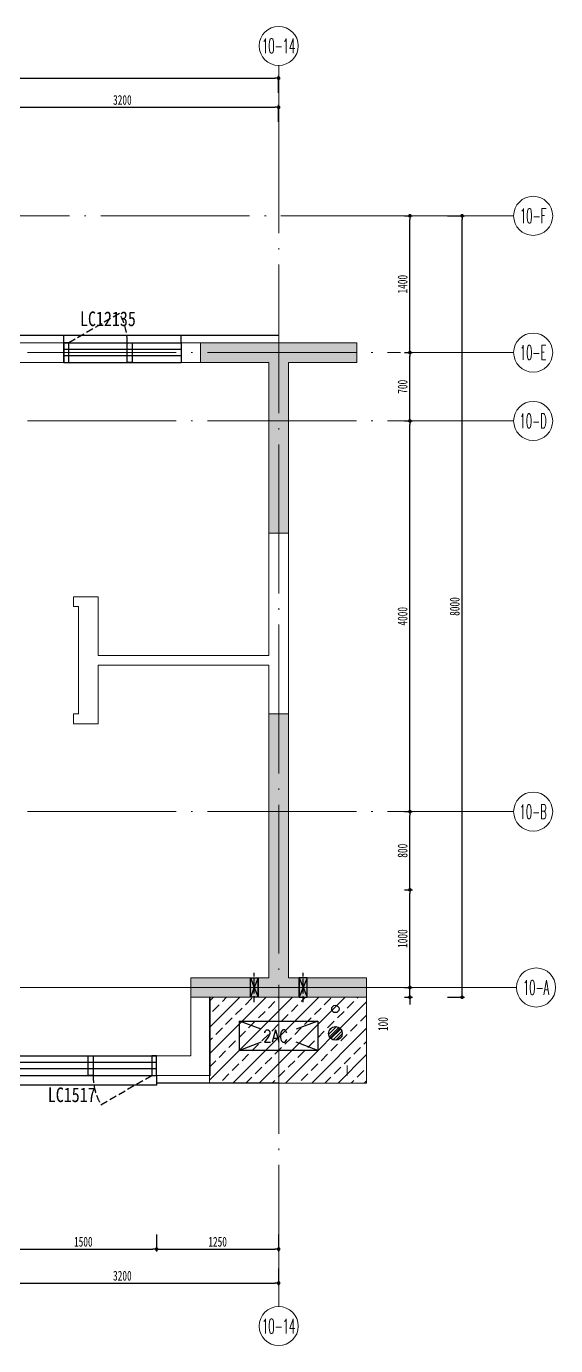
# Model space of a CAD drawing. Header units: millimetres. Extents: x 815519 to 890079, y 147095 to 251022.
# Drawn here: x 870342 to 875761, y 236233 to 249740 of the extents above; entities that cross this region are included whole.
import ezdxf
from ezdxf.enums import TextEntityAlignment as Align

# ---------------------------------------------------------------- set-up
doc = ezdxf.new("R2010")
doc.units = ezdxf.units.MM
doc.header["$LTSCALE"] = 1000
doc.linetypes.add('DASH', pattern=[0.35, 0.25, -0.1])
doc.linetypes.add('DOTE', pattern=[61.468, 50.8, -5.08, 0.508, -5.08])
doc.layers.get('Defpoints').update_dxf_attribs({"color": 1})
for name, color, linetype in [('A-WIND（门窗）', 155, 'Continuous'), ('A-尺寸标注', 53, 'Continuous'), ('DOOR_FIRE', 4, 'Continuous'), ('EQUIP_地漏', 7, 'Continuous'), ('KTIAO', 125, 'Continuous'), ('PIPE-凝结', 150, 'Continuous'), ('PUB_HATCH', 8, 'Continuous'), ('SURFACE', 6, 'Continuous'), ('WINDOW_TEXT', 7, 'Continuous'), ('看线', 163, 'Continuous')]:
    doc.layers.add(name, color=color, linetype=linetype)
for name, color, linetype, lineweight in [('S-WALL', 255, 'Continuous', 0), ('S-轴号', 75, 'Continuous', 0), ('S-轴线', 149, 'DOTE', 0), ('预留洞-空调', 6, 'Continuous', 25)]:
    doc.layers.add(name, color=color, linetype=linetype, lineweight=lineweight)
doc.styles.add('COMPLEX', font='COMPLEX')
doc.styles.get("Standard").update_dxf_attribs({"font": 'gbenor.shx', "bigfont": 'gbcbig.shx'})
doc.styles.add('TH-STYLE1', font='', dxfattribs={"width": 0.7})
doc.styles.add('宋体', font='', dxfattribs={"width": 0.8})
doc.styles.add('尺寸', font='ROMANC.SHX', dxfattribs={"width": 0.7})
doc.styles.get('TH-STYLE1').set_extended_font_data('STFangsong')
doc.styles.get('宋体').set_extended_font_data('NSimSun')
doc.linetypes.add('空调冷凝水管', pattern='A,0.14,-0.075,0.14,-0.075,0.14,-0.075,0.14,-0.075,0.14,-0.25,["N",Standard,S=0.2,R=0,X=-0.1,Y=-0.1],-0.25', length=1.5)
doc.dimstyles.new('TH-1：50', dxfattribs={"dimscale": 50, "dimtxt": 2, "dimasz": 0.75, "dimexe": 0.5, "dimexo": 0.8, "dimgap": 0.5, "dimtad": 1, "dimdec": 0, "dimrnd": 5, "dimdsep": 46, "dimtxsty": 'TH-STYLE1', "dimblk": 'DOT', "dimcen": 1, "dimdle": 0.5, "dimclrd": 53, "dimclre": 53, "dimclrt": 2, "dimadec": 0, "dimazin": 2, "dimtfac": 1, "dimtdec": 0, "dimtix": 1, "dimtmove": 2, "dimatfit": 3, "dimldrblk": 'HBA_DIMENSION_TICK-天华', "dimfxl": 3, "dimfxlon": 1, "dimarcsym": 0})

# ---------------------------------------------------------------- blocks, each defined once
blk = doc.blocks.new('_Dot')
at = {"color": 33, "linetype": 'ByBlock', "lineweight": -2}
blk.add_line((-0.5, 0), (-1, 0), dxfattribs=at)
at = {"color": 33, "linetype": 'ByBlock', "const_width": 0.5}
blk.add_lwpolyline([(-0.25, 0, 1), (0.25, 0, 1)], format="xyb", close=True, dxfattribs=at)
blk = doc.blocks.new('*D428')
at = {"layer": 'A-尺寸标注', "color": 53, "lineweight": -2, "ltscale": 0.5, "transparency": 16777216}
for p, q in [((874653, 247800), (874828, 247800)), ((874803, 239837), (874803, 247762)), ((874653, 239800), (874828, 239800))]:
    blk.add_line(p, q, dxfattribs=at)
at = {"layer": 'Defpoints', "color": 0, "ltscale": 0.5, "transparency": 16777216}
for p in [(873703, 247800), (874803, 247800), (873703, 239800)]:
    blk.add_point(p, dxfattribs=at)
at = {"layer": 'A-尺寸标注', "color": 53, "lineweight": -2, "ltscale": 0.5, "transparency": 16777216, "xscale": 37.5, "yscale": 37.5, "zscale": 37.5}
for p, rotation in [((874803, 247800), 90), ((874803, 239800), 270)]:
    blk.add_blockref('_Dot', p, dxfattribs=dict(at, rotation=rotation))
at = {"layer": 'A-尺寸标注', "color": 2, "ltscale": 0.5, "transparency": 16777216, "insert": (874728, 243800), "char_height": 100, "attachment_point": 5, "rotation": 90, "style": 'TH-STYLE1'}
blk.add_mtext('8000', dxfattribs=at)
blk = doc.blocks.new('HBA_DIMENSION_TICK-天华')
at = {"color": 50, "linetype": 'ByBlock'}
for points in [[(-72.71, 62.31), (-54.91, 79.96), (-12, -0.04), (0, 0)], [(-72.71, -62.31), (-54.91, -79.96), (-12, 0.04), (0, 0)]]:
    blk.add_solid(points, dxfattribs=at)
blk = doc.blocks.new('*D429')
at = {"layer": 'A-尺寸标注', "color": 53, "lineweight": -2, "ltscale": 0.5, "transparency": 16777216}
for p, q in [((874212, 247800), (874294, 247800)), ((874269, 246437), (874269, 247762)), ((874212, 246400), (874294, 246400))]:
    blk.add_line(p, q, dxfattribs=at)
at = {"layer": 'Defpoints', "color": 0, "ltscale": 0.5, "transparency": 16777216}
for p in [(874172, 247800), (874269, 247800), (874172, 246400)]:
    blk.add_point(p, dxfattribs=at)
at = {"layer": 'A-尺寸标注', "color": 53, "lineweight": -2, "ltscale": 0.5, "transparency": 16777216, "xscale": 37.5, "yscale": 37.5, "zscale": 37.5}
for p, rotation in [((874269, 247800), 90), ((874269, 246400), 270)]:
    blk.add_blockref('_Dot', p, dxfattribs=dict(at, rotation=rotation))
at = {"layer": 'A-尺寸标注', "color": 2, "ltscale": 0.5, "transparency": 16777216, "insert": (874194, 247100), "char_height": 100, "attachment_point": 5, "rotation": 90, "style": 'TH-STYLE1'}
blk.add_mtext('1400', dxfattribs=at)
blk = doc.blocks.new('*D430')
at = {"layer": 'A-尺寸标注', "color": 53, "lineweight": -2, "ltscale": 0.5, "transparency": 16777216}
for p, q in [((874212, 246400), (874294, 246400)), ((874269, 245737), (874269, 246362)), ((874212, 245700), (874294, 245700))]:
    blk.add_line(p, q, dxfattribs=at)
at = {"layer": 'Defpoints', "color": 0, "ltscale": 0.5, "transparency": 16777216}
for p in [(874172, 246400), (874269, 246400), (874172, 245700)]:
    blk.add_point(p, dxfattribs=at)
at = {"layer": 'A-尺寸标注', "color": 53, "lineweight": -2, "ltscale": 0.5, "transparency": 16777216, "xscale": 37.5, "yscale": 37.5, "zscale": 37.5}
for p, rotation in [((874269, 246400), 90), ((874269, 245700), 270)]:
    blk.add_blockref('_Dot', p, dxfattribs=dict(at, rotation=rotation))
at = {"layer": 'A-尺寸标注', "color": 2, "ltscale": 0.5, "transparency": 16777216, "insert": (874194, 246050), "char_height": 100, "attachment_point": 5, "rotation": 90, "style": 'TH-STYLE1'}
blk.add_mtext('700', dxfattribs=at)
blk = doc.blocks.new('*D431')
at = {"layer": 'A-尺寸标注', "color": 53, "lineweight": -2, "ltscale": 0.5, "transparency": 16777216}
for p, q in [((874212, 245700), (874294, 245700)), ((874269, 241737), (874269, 245662)), ((874212, 241700), (874294, 241700))]:
    blk.add_line(p, q, dxfattribs=at)
at = {"layer": 'Defpoints', "color": 0, "ltscale": 0.5, "transparency": 16777216}
for p in [(874172, 245700), (874269, 245700), (874172, 241700)]:
    blk.add_point(p, dxfattribs=at)
at = {"layer": 'A-尺寸标注', "color": 53, "lineweight": -2, "ltscale": 0.5, "transparency": 16777216, "xscale": 37.5, "yscale": 37.5, "zscale": 37.5}
for p, rotation in [((874269, 245700), 90), ((874269, 241700), 270)]:
    blk.add_blockref('_Dot', p, dxfattribs=dict(at, rotation=rotation))
at = {"layer": 'A-尺寸标注', "color": 2, "ltscale": 0.5, "transparency": 16777216, "insert": (874194, 243700), "char_height": 100, "attachment_point": 5, "rotation": 90, "style": 'TH-STYLE1'}
blk.add_mtext('4000', dxfattribs=at)
blk = doc.blocks.new('*D432')
at = {"layer": 'A-尺寸标注', "color": 53, "lineweight": -2, "ltscale": 0.5, "transparency": 16777216}
for p, q in [((874212, 241700), (874294, 241700)), ((874269, 240937), (874269, 241662)), ((874212, 240900), (874294, 240900))]:
    blk.add_line(p, q, dxfattribs=at)
at = {"layer": 'Defpoints', "color": 0, "ltscale": 0.5, "transparency": 16777216}
for p in [(874172, 241700), (874269, 241700), (874172, 240900)]:
    blk.add_point(p, dxfattribs=at)
at = {"layer": 'A-尺寸标注', "color": 53, "lineweight": -2, "ltscale": 0.5, "transparency": 16777216, "xscale": 37.5, "yscale": 37.5, "zscale": 37.5}
for p, rotation in [((874269, 241700), 90), ((874269, 240900), 270)]:
    blk.add_blockref('_Dot', p, dxfattribs=dict(at, rotation=rotation))
at = {"layer": 'A-尺寸标注', "color": 2, "ltscale": 0.5, "transparency": 16777216, "insert": (874194, 241300), "char_height": 100, "attachment_point": 5, "rotation": 90, "style": 'TH-STYLE1'}
blk.add_mtext('800', dxfattribs=at)
blk = doc.blocks.new('*D433')
at = {"layer": 'A-尺寸标注', "color": 53, "lineweight": -2, "ltscale": 0.5, "transparency": 16777216}
for p, q in [((874212, 240900), (874294, 240900)), ((874269, 239937), (874269, 240862)), ((874212, 239900), (874294, 239900))]:
    blk.add_line(p, q, dxfattribs=at)
at = {"layer": 'Defpoints', "color": 0, "ltscale": 0.5, "transparency": 16777216}
for p in [(874172, 240900), (874269, 240900), (874172, 239900)]:
    blk.add_point(p, dxfattribs=at)
at = {"layer": 'A-尺寸标注', "color": 53, "lineweight": -2, "ltscale": 0.5, "transparency": 16777216, "xscale": 37.5, "yscale": 37.5, "zscale": 37.5}
for p, rotation in [((874269, 240900), 90), ((874269, 239900), 270)]:
    blk.add_blockref('_Dot', p, dxfattribs=dict(at, rotation=rotation))
at = {"layer": 'A-尺寸标注', "color": 2, "ltscale": 0.5, "transparency": 16777216, "insert": (874194, 240400), "char_height": 100, "attachment_point": 5, "rotation": 90, "style": 'TH-STYLE1'}
blk.add_mtext('1000', dxfattribs=at)
blk = doc.blocks.new('*D434')
at = {"layer": 'A-尺寸标注', "color": 53, "lineweight": -2, "ltscale": 0.5, "transparency": 16777216}
for p, q in [((874212, 239900), (874294, 239900)), ((874269, 239937), (874269, 239975)), ((874269, 239800), (874269, 239900)), ((874212, 239800), (874294, 239800)), ((874269, 239762), (874269, 239725))]:
    blk.add_line(p, q, dxfattribs=at)
at = {"layer": 'Defpoints', "color": 0, "ltscale": 0.5, "transparency": 16777216}
for p in [(874172, 239900), (874269, 239900), (874172, 239800)]:
    blk.add_point(p, dxfattribs=at)
at = {"layer": 'A-尺寸标注', "color": 53, "lineweight": -2, "ltscale": 0.5, "transparency": 16777216, "xscale": 37.5, "yscale": 37.5, "zscale": 37.5}
for p, rotation in [((874269, 239900), 270), ((874269, 239800), 90)]:
    blk.add_blockref('_Dot', p, dxfattribs=dict(at, rotation=rotation))
at = {"layer": 'A-尺寸标注', "color": 2, "ltscale": 0.5, "transparency": 16777216, "insert": (873994, 239525), "char_height": 100, "attachment_point": 5, "rotation": 90, "style": 'TH-STYLE1'}
blk.add_mtext('100', dxfattribs=at)
blk = doc.blocks.new('*D438')
at = {"layer": 'A-尺寸标注', "color": 53, "lineweight": -2, "ltscale": 0.5, "transparency": 16777216}
for p, q in [((869725, 237023), (869725, 236848)), ((872925, 237023), (872925, 236848)), ((869763, 236873), (872888, 236873))]:
    blk.add_line(p, q, dxfattribs=at)
at = {"layer": 'Defpoints', "color": 0, "ltscale": 0.5, "transparency": 16777216}
for p in [(869725, 237759), (872925, 237759), (872925, 236873)]:
    blk.add_point(p, dxfattribs=at)
at = {"layer": 'A-尺寸标注', "color": 53, "lineweight": -2, "ltscale": 0.5, "transparency": 16777216, "xscale": 37.5, "yscale": 37.5, "zscale": 37.5, "rotation": 180}
blk.add_blockref('_Dot', (869725, 236873), dxfattribs=at)
at = {"layer": 'A-尺寸标注', "color": 53, "lineweight": -2, "ltscale": 0.5, "transparency": 16777216, "xscale": 37.5, "yscale": 37.5, "zscale": 37.5}
blk.add_blockref('_Dot', (872925, 236873), dxfattribs=at)
at = {"layer": 'A-尺寸标注', "color": 2, "ltscale": 0.5, "transparency": 16777216, "insert": (871325, 236948), "char_height": 100, "attachment_point": 5, "style": 'TH-STYLE1'}
blk.add_mtext('3200', dxfattribs=at)
blk = doc.blocks.new('空调室外机')
at = {"linetype": 'ByBlock', "ltscale": 0.4}
for p, q in [((-375, 159), (-155, 77)), ((205, 77), (425, 159)), ((-375, -141), (-155, -58)), ((205, -58), (425, -141))]:
    blk.add_line(p, q, dxfattribs=at)
blk.add_lwpolyline([(425, -141), (425, 159), (-375, 159), (-375, -141)], close=True, dxfattribs=at)
at = {"style": 'COMPLEX', "width": 0.8}
blk.add_attdef('AC', (-84, -57, 0), '', height=125, dxfattribs=at)
blk = doc.blocks.new('$WINLIB2D$00000001')
for p, q in [((-0.5, 0.5), (0.5, 0.5)), ((-0.5, 0.5), (-0.5, -0.5)), ((0.5, -0.5), (0.5, 0.5)), ((0.5, 0.1667), (-0.5, 0.1667)), ((0.5, -0.1667), (-0.5, -0.1667)), ((-0.5, -0.5), (0.5, -0.5))]:
    blk.add_line(p, q)
blk = doc.blocks.new('A$C1AEB30FF')
h = blk.add_hatch(color=8)
h.dxf.hatch_style = 1
h.paths.add_polyline_path([(40, -200), (0, -100), (40, 0)])
h.paths.add_polyline_path([(-40, -200), (0, -100), (-40, 0)])
at = {"color": 2, "linetype": 'DASH', "ltscale": 0.25}
blk.add_lwpolyline([(0, 50), (0, -250)], dxfattribs=at)
for points in [[(40, -200), (40, 0), (-40, 0), (-40, -200), (40, -200)], [(-40, -200), (0, -100), (-40, 0), (-40, -200)], [(40, -200), (0, -100), (40, 0), (40, -200)]]:
    blk.add_lwpolyline(points)
blk = doc.blocks.new('地漏')
h = blk.add_hatch()
h.set_pattern_fill('LINE', color=13, scale=25, angle=45, style=0)
h.set_pattern_definition([(45, (0, 0), (-16.83798023, 16.83798023), [])])
edge = h.paths.add_edge_path()
edge.add_arc((6430373, -196011), 70, 0, 360)
at = {"color": 13}
blk.add_line((6430411, -195952), (6430412, -195953), dxfattribs=at)
blk.add_circle((6430373, -196011), 70)
blk = doc.blocks.new('*D447')
at = {"layer": 'A-尺寸标注', "color": 53, "lineweight": -2, "ltscale": 0.5, "transparency": 16777216}
for p, q in [((870175, 237371), (870175, 237196)), ((871675, 237371), (871675, 237196)), ((870213, 237221), (871638, 237221))]:
    blk.add_line(p, q, dxfattribs=at)
at = {"layer": 'Defpoints', "color": 0, "ltscale": 0.5, "transparency": 16777216}
for p in [(870175, 238021), (871675, 238021), (871675, 237221)]:
    blk.add_point(p, dxfattribs=at)
at = {"layer": 'A-尺寸标注', "color": 53, "lineweight": -2, "ltscale": 0.5, "transparency": 16777216, "xscale": 37.5, "yscale": 37.5, "zscale": 37.5, "rotation": 180}
blk.add_blockref('_Dot', (870175, 237221), dxfattribs=at)
at = {"layer": 'A-尺寸标注', "color": 53, "lineweight": -2, "ltscale": 0.5, "transparency": 16777216, "xscale": 37.5, "yscale": 37.5, "zscale": 37.5}
blk.add_blockref('_Dot', (871675, 237221), dxfattribs=at)
at = {"layer": 'A-尺寸标注', "color": 2, "ltscale": 0.5, "transparency": 16777216, "insert": (870925, 237296), "char_height": 100, "attachment_point": 5, "style": 'TH-STYLE1'}
blk.add_mtext('1500', dxfattribs=at)
blk = doc.blocks.new('*D448')
at = {"layer": 'A-尺寸标注', "color": 53, "lineweight": -2, "ltscale": 0.5, "transparency": 16777216}
for p, q in [((871675, 237371), (871675, 237196)), ((872925, 237371), (872925, 237196)), ((871713, 237221), (872888, 237221))]:
    blk.add_line(p, q, dxfattribs=at)
at = {"layer": 'Defpoints', "color": 0, "ltscale": 0.5, "transparency": 16777216}
for p in [(871675, 238021), (872925, 238021), (872925, 237221)]:
    blk.add_point(p, dxfattribs=at)
at = {"layer": 'A-尺寸标注', "color": 53, "lineweight": -2, "ltscale": 0.5, "transparency": 16777216, "xscale": 37.5, "yscale": 37.5, "zscale": 37.5, "rotation": 180}
blk.add_blockref('_Dot', (871675, 237221), dxfattribs=at)
at = {"layer": 'A-尺寸标注', "color": 53, "lineweight": -2, "ltscale": 0.5, "transparency": 16777216, "xscale": 37.5, "yscale": 37.5, "zscale": 37.5}
blk.add_blockref('_Dot', (872925, 237221), dxfattribs=at)
at = {"layer": 'A-尺寸标注', "color": 2, "ltscale": 0.5, "transparency": 16777216, "insert": (872300, 237296), "char_height": 100, "attachment_point": 5, "style": 'TH-STYLE1'}
blk.add_mtext('1250', dxfattribs=at)
blk = doc.blocks.new('hl_Axis-A2')
at = {"color": 75, "ltscale": 2}
blk.add_line((16, 0), (0, 0), dxfattribs=at)
at = {"color": 75}
blk.add_circle((19, 0), 3, dxfattribs=at)
at = {"color": 2, "style": '尺寸', "width": 0.7}
blk.add_attdef('轴号', text='', height=3, dxfattribs=at).set_placement((19, 0), align=Align.MIDDLE_CENTER)
blk = doc.blocks.new('*D452')
at = {"layer": 'A-尺寸标注', "color": 53, "lineweight": -2, "ltscale": 0.5, "transparency": 16777216}
for p, q in [((869725, 248761), (869725, 248936)), ((872925, 248761), (872925, 248936)), ((869763, 248911), (872888, 248911))]:
    blk.add_line(p, q, dxfattribs=at)
at = {"layer": 'Defpoints', "color": 0, "ltscale": 0.5, "transparency": 16777216}
for p in [(872925, 248911), (869725, 247323), (872925, 247181)]:
    blk.add_point(p, dxfattribs=at)
at = {"layer": 'A-尺寸标注', "color": 53, "lineweight": -2, "ltscale": 0.5, "transparency": 16777216, "xscale": 37.5, "yscale": 37.5, "zscale": 37.5, "rotation": 180}
blk.add_blockref('_Dot', (869725, 248911), dxfattribs=at)
at = {"layer": 'A-尺寸标注', "color": 53, "lineweight": -2, "ltscale": 0.5, "transparency": 16777216, "xscale": 37.5, "yscale": 37.5, "zscale": 37.5}
blk.add_blockref('_Dot', (872925, 248911), dxfattribs=at)
at = {"layer": 'A-尺寸标注', "color": 2, "ltscale": 0.5, "transparency": 16777216, "insert": (871325, 248986), "char_height": 100, "attachment_point": 5, "style": 'TH-STYLE1'}
blk.add_mtext('3200', dxfattribs=at)
blk = doc.blocks.new('*D453')
at = {"layer": 'A-尺寸标注', "color": 53, "lineweight": -2, "ltscale": 0.5, "transparency": 16777216}
for p, q in [((863625, 249059), (863625, 249234)), ((863663, 249209), (872888, 249209)), ((872925, 249059), (872925, 249234))]:
    blk.add_line(p, q, dxfattribs=at)
at = {"layer": 'Defpoints', "color": 0, "ltscale": 0.5, "transparency": 16777216}
for p in [(872925, 249209), (863625, 247800), (872925, 247800)]:
    blk.add_point(p, dxfattribs=at)
at = {"layer": 'A-尺寸标注', "color": 53, "lineweight": -2, "ltscale": 0.5, "transparency": 16777216, "xscale": 37.5, "yscale": 37.5, "zscale": 37.5, "rotation": 180}
blk.add_blockref('_Dot', (863625, 249209), dxfattribs=at)
at = {"layer": 'A-尺寸标注', "color": 53, "lineweight": -2, "ltscale": 0.5, "transparency": 16777216, "xscale": 37.5, "yscale": 37.5, "zscale": 37.5}
blk.add_blockref('_Dot', (872925, 249209), dxfattribs=at)
at = {"layer": 'A-尺寸标注', "color": 2, "ltscale": 0.5, "transparency": 16777216, "insert": (868275, 249284), "char_height": 100, "attachment_point": 5, "style": 'TH-STYLE1'}
blk.add_mtext('9300', dxfattribs=at)

msp = doc.modelspace()

# ---------------------------------------------------------------- hatches: boundary and pattern name
at = {"layer": 'PUB_HATCH'}
for points in [[(872825.4, 244549.7), (873025.4, 244549.7), (873025.4, 246299.7), (873725.4, 246299.7), (873725.4, 246499.7), (872125.4, 246499.7), (872125.4, 246299.7), (872825.4, 246299.7)], [(873025.4, 242699.7), (872825.4, 242699.7), (872825.4, 239999.7), (872025.4, 239999.7), (872025.4, 239799.7), (873825.4, 239799.7), (873825.4, 239999.7), (873025.4, 239999.7)]]:
    msp.add_hatch(color=256, dxfattribs=at).paths.add_polyline_path(points)
at = {"layer": 'S-WALL', "ltscale": 0.5}
h = msp.add_hatch(dxfattribs=at)
h.set_pattern_fill('ANSI33', color=251, scale=30)
h.set_pattern_definition([(45, (20514.93, 959.73), (-134.70384, 134.70384), []), (45, (20649.64, 959.73), (-134.70384, 134.70384), [95.25, -47.625])])
h.paths.add_polyline_path([(873825.4, 239799.7), (872215.8, 239799.7), (872215.8, 238919.7), (873825.4, 238919.7)])

# ---------------------------------------------------------------- linework, layer by layer
at = {"layer": 'A-WIND（门窗）', "linetype": 'DASH', "ltscale": 0.3}
for p, q in [((871295, 246799.7), (870775.4, 246499.7)), ((871105.8, 238699.7), (871625.4, 238999.7))]:
    msp.add_line(p, q, dxfattribs=at)
at = {"layer": 'A-WIND（门窗）'}
for points in [[(870725.4, 246499.7), (870725.4, 246299.7), (870775.4, 246299.7), (870775.4, 246499.7)], [(871425.4, 246499.7), (871425.4, 246299.7), (871375.4, 246299.7), (871375.4, 246499.7)], [(870975.4, 238999.7), (870975.4, 239199.7), (871025.4, 239199.7), (871025.4, 238999.7)], [(871675.4, 238999.7), (871675.4, 239199.7), (871625.4, 239199.7), (871625.4, 238999.7)]]:
    msp.add_lwpolyline(points, close=True, dxfattribs=at)
at = {"layer": 'A-WIND（门窗）', "linetype": 'DASH', "ltscale": 0.3}
for centre, start, end in [((870775.4, 246499.7), 0, 30), ((871625.4, 238999.7), 180, 210)]:
    msp.add_arc(centre, 600, start, end, dxfattribs=at)
at = {"layer": 'PIPE-凝结', "linetype": '空调冷凝水管', "ltscale": 0.5}
msp.add_circle((873505.4, 239679.7), 37.5, dxfattribs=at)
at = {"layer": 'S-WALL'}
for p, q in [((870725.4, 246499.7), (869625.4, 246499.7)), ((870725.4, 246299.7), (870725.4, 246499.7)), ((872925.4, 246499.7), (871925.4, 246499.7)), ((871925.4, 246499.7), (871925.4, 246299.7)), ((872925.4, 246499.7), (873075.4, 246499.7)), ((869825.4, 246299.7), (870725.4, 246299.7)), ((871925.4, 246299.7), (872825.4, 246299.7)), ((872825.4, 246299.7), (872825.4, 243299.7)), ((873025.4, 246299.7), (873025.4, 243199.7)), ((873025.4, 246299.7), (873075.4, 246299.7)), ((871075.6, 243899.7), (870825.4, 243899.7)), ((870825.4, 243899.7), (870825.4, 243799.7)), ((870825.4, 243799.7), (870875.6, 243799.7)), ((870875.6, 243799.7), (870875.6, 243199.7)), ((871075.6, 243899.7), (871075.6, 243299.7)), ((871075.6, 243299.7), (872825.4, 243299.7)), ((870875.6, 243199.7), (870875.6, 242699.7)), ((871075.6, 243199.7), (872825.4, 243199.7)), ((871075.6, 243199.7), (871075.6, 242599.7)), ((872825.4, 243199.7), (872825.4, 239999.7)), ((873025.4, 243199.7), (873025.4, 239999.7)), ((870875.6, 242699.7), (870825.4, 242699.7)), ((870825.4, 242699.7), (870825.4, 242599.7)), ((870825.4, 242599.7), (871075.6, 242599.7)), ((872025.4, 239999.7), (872025.4, 239199.7)), ((872025.4, 239999.7), (872825.4, 239999.7)), ((873025.4, 239999.7), (873075.4, 239999.7)), ((872225.4, 239799.7), (872225.4, 239099.7)), ((872225.4, 239799.7), (872925.4, 239799.7)), ((872925.4, 239799.7), (873075.4, 239799.7)), ((872025.4, 239199.7), (871675.4, 239199.7)), ((871675.4, 239199.7), (871675.4, 238999.7)), ((872225.4, 238999.7), (872225.4, 239099.7)), ((873625.4, 238999.7), (873625.4, 239099.7)), ((871675.4, 238999.7), (872125.4, 238999.7)), ((872125.4, 238999.7), (872225.4, 238999.7))]:
    msp.add_line(p, q, dxfattribs=at)
for points in [[(872825.4, 244549.7), (872825.4, 246299.7), (872125.4, 246299.7), (872125.4, 246499.7), (873025.4, 246499.7), (873725.4, 246499.7), (873725.4, 246299.7), (873025.4, 246299.7), (873025.4, 244549.7)], [(873025.4, 242699.7), (873025.4, 239999.7), (873825.4, 239999.7), (873825.4, 239799.7), (872825.4, 239799.7), (872025.4, 239799.7), (872025.4, 239999.7), (872825.4, 239999.7), (872825.4, 242699.7)]]:
    msp.add_lwpolyline(points, close=True, dxfattribs=at)
at = {"layer": 'S-WALL', "ltscale": 0.5}
msp.add_lwpolyline([(873825.4, 239799.7), (872215.8, 239799.7), (872215.8, 238919.7), (873825.4, 238919.7)], close=True, dxfattribs=at)
at = {"layer": 'S-轴号'}
msp.add_line((862976.3, 239899.7), (874472.2, 239899.7), dxfattribs=at)
at = {"layer": 'S-轴线', "linetype": 'DOTE', "ltscale": 0.03}
for p, q in [((872925.4, 249146.9), (872925.4, 237221.1)), ((874472.2, 247799.7), (862976.3, 247799.7)), ((862976.3, 246399.7), (874172.2, 246399.7)), ((862976.3, 245699.7), (874797.6, 245699.7)), ((862976.3, 241699.7), (874472.2, 241699.7))]:
    msp.add_line(p, q, dxfattribs=at)
at = {"layer": 'SURFACE'}
for p, q in [((869545.4, 246579.7), (872925.4, 246579.7)), ((870725.4, 246499.7), (870725.4, 246579.7)), ((871925.4, 246499.7), (871925.4, 246579.7)), ((871675.4, 238999.7), (871675.4, 238919.7)), ((872925.4, 238919.7), (871675.4, 238919.7))]:
    msp.add_line(p, q, dxfattribs=at)
at = {"layer": '看线'}
msp.add_lwpolyline([(871675.4, 238919.7), (871675.4, 238899.7), (870175.4, 238899.7), (870175.4, 238919.7)], dxfattribs=at)

# ---------------------------------------------------------------- block references
at = {"layer": 'DOOR_FIRE'}
ref = msp.add_blockref('$WINLIB2D$00000001', (871325.4, 246399.7), dxfattribs=dict(at, xscale=1200, yscale=-200, zscale=1200))
ref.add_attrib('A', 'LC12135', dxfattribs={"layer": 'WINDOW_TEXT', "height": 150, "style": '宋体', "width": 0.8}).set_placement((870891.4, 246625.9), align=Align.BOTTOM_LEFT)
ref = msp.add_blockref('$WINLIB2D$00000001', (870925.4, 239099.7), dxfattribs=dict(at, xscale=1500, yscale=200, zscale=1500))
ref.add_attrib('A', 'LC1517', dxfattribs={"layer": 'WINDOW_TEXT', "height": 150, "style": '宋体', "width": 0.8}).set_placement((870561.4, 238681), align=Align.BOTTOM_LEFT)
at = {"layer": 'EQUIP_地漏'}
msp.add_blockref('地漏', (-5556867.3, 435440.3, 400), dxfattribs=at)
at = {"layer": 'KTIAO', "extrusion": (0, 0, -1)}
ref = msp.add_blockref('空调室外机', (-872950.2, 239397.1), dxfattribs=dict(at, zscale=-1))
ref.add_attrib('AC', '2AC', (872767.3, 239340.1), dxfattribs={"layer": '0', "height": 125, "style": 'COMPLEX', "width": 0.8})
at = {"layer": 'S-轴号'}
ref = msp.add_blockref('hl_Axis-A2', (872925.4, 248272.9), dxfattribs=dict(at, xscale=66.66666666666666, yscale=66.66666666666666, zscale=66.66666666666666, rotation=90))
ref.add_attrib('轴号', '10-14', dxfattribs={"layer": '0', "color": 2, "height": 150, "style": '尺寸', "width": 0.5}).set_placement((872925.4, 249539.5), align=Align.MIDDLE_CENTER)
ref = msp.add_blockref('hl_Axis-A2', (874264.2, 247799.7), dxfattribs=dict(at, xscale=-66.66666666666666, yscale=66.66666666666666, zscale=66.66666666666666, rotation=180))
ref.add_attrib('轴号', '10-F', dxfattribs={"layer": '0', "color": 2, "height": 150, "style": '尺寸', "width": 0.5}).set_placement((875530.9, 247799.7), align=Align.MIDDLE_CENTER)
ref = msp.add_blockref('hl_Axis-A2', (874264.2, 246399.7), dxfattribs=dict(at, xscale=-66.66666666666666, yscale=66.66666666666666, zscale=66.66666666666666, rotation=180))
ref.add_attrib('轴号', '10-E', dxfattribs={"layer": '0', "color": 2, "height": 150, "style": '尺寸', "width": 0.5}).set_placement((875530.9, 246399.7), align=Align.MIDDLE_CENTER)
ref = msp.add_blockref('hl_Axis-A2', (874264.2, 245699.7), dxfattribs=dict(at, xscale=-66.66666666666666, yscale=66.66666666666666, zscale=66.66666666666666, rotation=180))
ref.add_attrib('轴号', '10-D', dxfattribs={"layer": '0', "color": 2, "height": 150, "style": '尺寸', "width": 0.5}).set_placement((875530.9, 245699.7), align=Align.MIDDLE_CENTER)
ref = msp.add_blockref('hl_Axis-A2', (874264.2, 241699.7), dxfattribs=dict(at, xscale=-66.66666666666666, yscale=66.66666666666666, zscale=66.66666666666666, rotation=180))
ref.add_attrib('轴号', '10-B', dxfattribs={"layer": '0', "color": 2, "height": 150, "style": '尺寸', "width": 0.5}).set_placement((875530.9, 241699.7), align=Align.MIDDLE_CENTER)
ref = msp.add_blockref('hl_Axis-A2', (874293.9, 239899.7), dxfattribs=dict(at, xscale=-66.66666666666666, yscale=66.66666666666666, zscale=66.66666666666666, rotation=180))
ref.add_attrib('轴号', '10-A', dxfattribs={"layer": '0', "color": 2, "height": 150, "style": '尺寸', "width": 0.5}).set_placement((875560.6, 239899.7), align=Align.MIDDLE_CENTER)
ref = msp.add_blockref('hl_Axis-A2', (872925.4, 237699.7), dxfattribs=dict(at, xscale=-66.66666666666666, yscale=66.66666666666666, zscale=66.66666666666666, rotation=90))
ref.add_attrib('轴号', '10-14', dxfattribs={"layer": '0', "color": 2, "height": 150, "style": '尺寸', "width": 0.5}).set_placement((872925.4, 236433), align=Align.MIDDLE_CENTER)
at = {"layer": '预留洞-空调', "xscale": -1, "rotation": 180}
msp.add_blockref('A$C1AEB30FF', (872675.4, 239799.7), dxfattribs=at)
at = {"layer": '预留洞-空调', "rotation": 180.0000000000185}
msp.add_blockref('A$C1AEB30FF', (873175.4, 239799.7), dxfattribs=at)

# ---------------------------------------------------------------- dimensions: what is measured, and where the dimension line sits
at = {"layer": 'A-尺寸标注', "ltscale": 0.5}
for base, p1, p2, picture, middle in [((872925.4, 249209.5), (863625.4, 247799.7), (872925.4, 247799.7), '*D453', (868275.4, 249284.5)), ((872925.4, 248910.9), (869725.4, 247322.9), (872925.4, 247181.3), '*D452', (871325.4, 248985.9))]:
    dim = msp.add_linear_dim(base=base, p1=p1, p2=p2, dimstyle='TH-1：50', dxfattribs=at)
    dim.commit()
    dim.dimension.update_dxf_attribs({"geometry": picture, "text_midpoint": middle})
for p1, p2, distance, picture, middle in [((873702.6, 239799.7), (873702.6, 247799.7), -1100, '*D428', (874727.6, 243799.7)), ((874172.2, 246399.7), (874172.2, 247799.7), -96.7, '*D429', (874193.9, 247099.7)), ((874172.2, 245699.7), (874172.2, 246399.7), -96.7, '*D430', (874193.9, 246049.7)), ((874172.2, 241699.7), (874172.2, 245699.7), -96.7, '*D431', (874193.9, 243699.7)), ((874172.2, 240899.7), (874172.2, 241699.7), -96.7, '*D432', (874193.9, 241299.7)), ((874172.2, 239899.7), (874172.2, 240899.7), -96.7, '*D433', (874193.9, 240399.7)), ((870175.4, 238021.1), (871675.4, 238021.1), -800, '*D447', (870925.4, 237296.1)), ((871675.4, 238021.1), (872925.4, 238021.1), -800, '*D448', (872300.4, 237296.1)), ((869725.4, 237758.8), (872925.4, 237758.8), -885.8, '*D438', (871325.4, 236948))]:
    dim = msp.add_aligned_dim(p1=p1, p2=p2, distance=distance, dimstyle='TH-1：50', dxfattribs=at)
    dim.commit()
    dim.dimension.update_dxf_attribs({"geometry": picture, "text_midpoint": middle})
dim = msp.add_linear_dim(base=(874268.9, 239899.7), p1=(874172.2, 239799.7), p2=(874172.2, 239899.7), angle=90, dimstyle='TH-1：50', dxfattribs=at)
dim.commit()
dim.dimension.update_dxf_attribs({"geometry": '*D434', "text_midpoint": (873993.9, 239524.7), "dimtype": 161})

doc.saveas('drawing.dxf')
